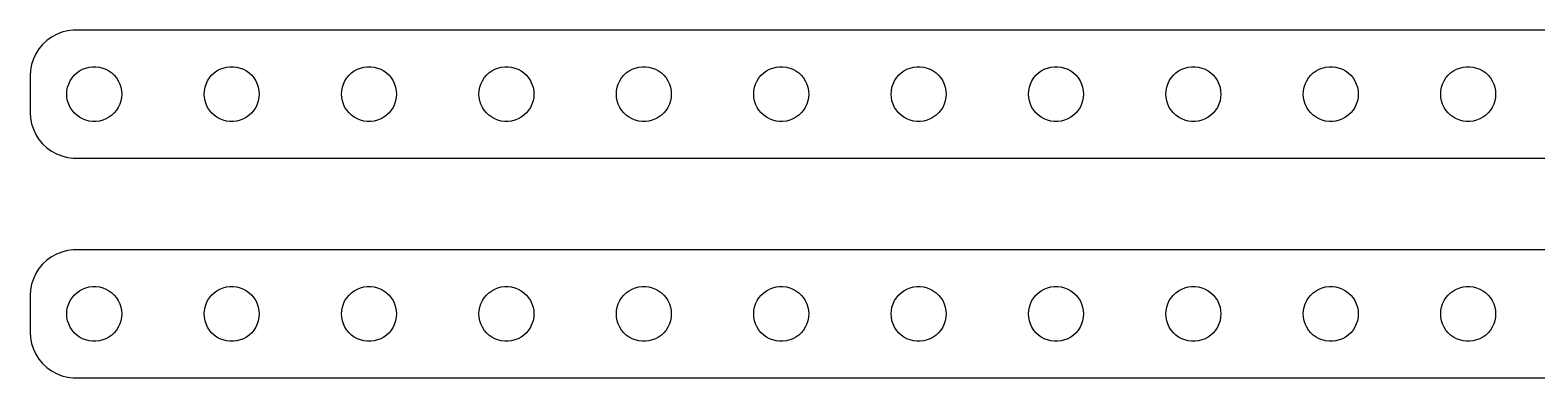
# Model space of a CAD drawing. Header units: metres. Extents: x -164 to 164, y 41 to 79.
# Drawn here: x -164.5 to 0, y 41 to 79 of the extents above; entities that cross this region are included whole.
import ezdxf

# ---------------------------------------------------------------- set-up
doc = ezdxf.new("R2010")
doc.units = ezdxf.units.M

msp = doc.modelspace()

# ---------------------------------------------------------------- linework, layer by layer
for p, q in [((-159.814, 78.9901), (-160.437, 78.9114)), ((159.814, 78.9901), (-159.814, 78.9901)), ((-163.145, 77.4227), (-163.545, 76.9389)), ((-162.687, 77.8526), (-163.145, 77.4227)), ((-162.179, 78.2216), (-162.687, 77.8526)), ((-161.629, 78.5241), (-162.179, 78.2216)), ((-161.045, 78.7553), (-161.629, 78.5241)), ((-160.437, 78.9114), (-161.045, 78.7553)), ((-164.149, 75.8406), (-164.343, 75.2434)), ((-163.882, 76.4088), (-164.149, 75.8406)), ((-163.545, 76.9389), (-163.882, 76.4088)), ((-164.461, 74.6267), (-164.5, 74)), ((-164.343, 75.2434), (-164.461, 74.6267)), ((-159.927, 73.7634), (-159.687, 74.0536)), ((-159.687, 74.0536), (-159.412, 74.3115)), ((-159.412, 74.3115), (-159.107, 74.533)), ((-159.107, 74.533), (-158.777, 74.7145)), ((-158.777, 74.7145), (-158.427, 74.8532)), ((-158.427, 74.8532), (-158.062, 74.9469)), ((-158.062, 74.9469), (-157.688, 74.9941)), ((-157.688, 74.9941), (-157.312, 74.9941)), ((-157.312, 74.9941), (-156.938, 74.9469)), ((-156.938, 74.9469), (-156.573, 74.8532)), ((-156.573, 74.8532), (-156.223, 74.7145)), ((-156.223, 74.7145), (-155.893, 74.533)), ((-155.893, 74.533), (-155.588, 74.3115)), ((-155.588, 74.3115), (-155.313, 74.0536)), ((-155.313, 74.0536), (-155.073, 73.7634)), ((-144.927, 73.7634), (-144.687, 74.0536)), ((-144.687, 74.0536), (-144.412, 74.3115)), ((-144.412, 74.3115), (-144.107, 74.533)), ((-144.107, 74.533), (-143.777, 74.7145)), ((-143.777, 74.7145), (-143.427, 74.8532)), ((-143.427, 74.8532), (-143.062, 74.9469)), ((-143.062, 74.9469), (-142.688, 74.9941)), ((-142.688, 74.9941), (-142.312, 74.9941)), ((-142.312, 74.9941), (-141.938, 74.9469)), ((-141.938, 74.9469), (-141.573, 74.8532)), ((-141.573, 74.8532), (-141.223, 74.7145)), ((-141.223, 74.7145), (-140.893, 74.533)), ((-140.893, 74.533), (-140.588, 74.3115)), ((-140.588, 74.3115), (-140.313, 74.0536)), ((-140.313, 74.0536), (-140.073, 73.7634)), ((-129.927, 73.7634), (-129.687, 74.0536)), ((-129.687, 74.0536), (-129.412, 74.3115)), ((-129.412, 74.3115), (-129.107, 74.533)), ((-129.107, 74.533), (-128.777, 74.7145)), ((-128.777, 74.7145), (-128.427, 74.8532)), ((-128.427, 74.8532), (-128.062, 74.9469)), ((-128.062, 74.9469), (-127.688, 74.9941)), ((-127.688, 74.9941), (-127.312, 74.9941)), ((-127.312, 74.9941), (-126.938, 74.9469)), ((-126.938, 74.9469), (-126.573, 74.8532)), ((-126.573, 74.8532), (-126.223, 74.7145)), ((-126.223, 74.7145), (-125.893, 74.533)), ((-125.893, 74.533), (-125.588, 74.3115)), ((-125.588, 74.3115), (-125.313, 74.0536)), ((-125.313, 74.0536), (-125.073, 73.7634)), ((-114.927, 73.7634), (-114.687, 74.0536)), ((-114.687, 74.0536), (-114.412, 74.3115)), ((-114.412, 74.3115), (-114.107, 74.533)), ((-114.107, 74.533), (-113.777, 74.7145)), ((-113.777, 74.7145), (-113.427, 74.8532)), ((-113.427, 74.8532), (-113.062, 74.9469)), ((-113.062, 74.9469), (-112.688, 74.9941)), ((-112.688, 74.9941), (-112.312, 74.9941)), ((-112.312, 74.9941), (-111.938, 74.9469)), ((-111.938, 74.9469), (-111.573, 74.8532)), ((-111.573, 74.8532), (-111.223, 74.7145)), ((-111.223, 74.7145), (-110.893, 74.533)), ((-110.893, 74.533), (-110.588, 74.3115)), ((-110.588, 74.3115), (-110.313, 74.0536)), ((-110.313, 74.0536), (-110.073, 73.7634)), ((-99.927, 73.7634), (-99.6869, 74.0536)), ((-99.6869, 74.0536), (-99.4123, 74.3115)), ((-99.4123, 74.3115), (-99.1075, 74.533)), ((-99.1075, 74.533), (-98.7773, 74.7145)), ((-98.7773, 74.7145), (-98.427, 74.8532)), ((-98.427, 74.8532), (-98.0621, 74.9469)), ((-98.0621, 74.9469), (-97.6884, 74.9941)), ((-97.6884, 74.9941), (-97.3116, 74.9941)), ((-97.3116, 74.9941), (-96.9379, 74.9469)), ((-96.9379, 74.9469), (-96.573, 74.8532)), ((-96.573, 74.8532), (-96.2227, 74.7145)), ((-96.2227, 74.7145), (-95.8925, 74.533)), ((-95.8925, 74.533), (-95.5877, 74.3115)), ((-95.5877, 74.3115), (-95.3131, 74.0536)), ((-95.3131, 74.0536), (-95.073, 73.7634)), ((-84.927, 73.7634), (-84.6869, 74.0536)), ((-84.6869, 74.0536), (-84.4123, 74.3115)), ((-84.4123, 74.3115), (-84.1075, 74.533)), ((-84.1075, 74.533), (-83.7773, 74.7145)), ((-83.7773, 74.7145), (-83.427, 74.8532)), ((-83.427, 74.8532), (-83.0621, 74.9469)), ((-83.0621, 74.9469), (-82.6884, 74.9941)), ((-82.6884, 74.9941), (-82.3116, 74.9941)), ((-82.3116, 74.9941), (-81.9379, 74.9469)), ((-81.9379, 74.9469), (-81.573, 74.8532)), ((-81.573, 74.8532), (-81.2227, 74.7145)), ((-81.2227, 74.7145), (-80.8925, 74.533)), ((-80.8925, 74.533), (-80.5877, 74.3115)), ((-80.5877, 74.3115), (-80.3131, 74.0536)), ((-80.3131, 74.0536), (-80.073, 73.7634)), ((-69.927, 73.7634), (-69.6869, 74.0536)), ((-69.6869, 74.0536), (-69.4123, 74.3115)), ((-69.4123, 74.3115), (-69.1075, 74.533)), ((-69.1075, 74.533), (-68.7773, 74.7145)), ((-68.7773, 74.7145), (-68.427, 74.8532)), ((-68.427, 74.8532), (-68.0621, 74.9469)), ((-68.0621, 74.9469), (-67.6884, 74.9941)), ((-67.6884, 74.9941), (-67.3116, 74.9941)), ((-67.3116, 74.9941), (-66.9379, 74.9469)), ((-66.9379, 74.9469), (-66.573, 74.8532)), ((-66.573, 74.8532), (-66.2227, 74.7145)), ((-66.2227, 74.7145), (-65.8925, 74.533)), ((-65.8925, 74.533), (-65.5877, 74.3115)), ((-65.5877, 74.3115), (-65.3131, 74.0536)), ((-65.3131, 74.0536), (-65.073, 73.7634)), ((-54.927, 73.7634), (-54.6869, 74.0536)), ((-54.6869, 74.0536), (-54.4123, 74.3115)), ((-54.4123, 74.3115), (-54.1075, 74.533)), ((-54.1075, 74.533), (-53.7773, 74.7145)), ((-53.7773, 74.7145), (-53.427, 74.8532)), ((-53.427, 74.8532), (-53.0621, 74.9469)), ((-53.0621, 74.9469), (-52.6884, 74.9941)), ((-52.6884, 74.9941), (-52.3116, 74.9941)), ((-52.3116, 74.9941), (-51.9379, 74.9469)), ((-51.9379, 74.9469), (-51.5729, 74.8532)), ((-51.5729, 74.8532), (-51.2227, 74.7145)), ((-51.2227, 74.7145), (-50.8925, 74.533)), ((-50.8925, 74.533), (-50.5877, 74.3115)), ((-50.5877, 74.3115), (-50.3131, 74.0536)), ((-50.3131, 74.0536), (-50.0729, 73.7634)), ((-39.927, 73.7634), (-39.6869, 74.0536)), ((-39.6869, 74.0536), (-39.4123, 74.3115)), ((-39.4123, 74.3115), (-39.1075, 74.533)), ((-39.1075, 74.533), (-38.7773, 74.7145)), ((-38.7773, 74.7145), (-38.427, 74.8532)), ((-38.427, 74.8532), (-38.0621, 74.9469)), ((-38.0621, 74.9469), (-37.6884, 74.9941)), ((-37.6884, 74.9941), (-37.3116, 74.9941)), ((-37.3116, 74.9941), (-36.9379, 74.9469)), ((-36.9379, 74.9469), (-36.5729, 74.8532)), ((-36.5729, 74.8532), (-36.2227, 74.7145)), ((-36.2227, 74.7145), (-35.8925, 74.533)), ((-35.8925, 74.533), (-35.5877, 74.3115)), ((-35.5877, 74.3115), (-35.3131, 74.0536)), ((-35.3131, 74.0536), (-35.0729, 73.7634)), ((-24.927, 73.7634), (-24.6869, 74.0536)), ((-24.6869, 74.0536), (-24.4123, 74.3115)), ((-24.4123, 74.3115), (-24.1075, 74.533)), ((-24.1075, 74.533), (-23.7773, 74.7145)), ((-23.7773, 74.7145), (-23.427, 74.8532)), ((-23.427, 74.8532), (-23.0621, 74.9469)), ((-23.0621, 74.9469), (-22.6884, 74.9941)), ((-22.6884, 74.9941), (-22.3116, 74.9941)), ((-22.3116, 74.9941), (-21.9379, 74.9469)), ((-21.9379, 74.9469), (-21.5729, 74.8532)), ((-21.5729, 74.8532), (-21.2227, 74.7145)), ((-21.2227, 74.7145), (-20.8925, 74.533)), ((-20.8925, 74.533), (-20.5877, 74.3115)), ((-20.5877, 74.3115), (-20.3131, 74.0536)), ((-20.3131, 74.0536), (-20.0729, 73.7634)), ((-9.92705, 73.7634), (-9.6869, 74.0536)), ((-9.6869, 74.0536), (-9.41226, 74.3115)), ((-9.41226, 74.3115), (-9.10747, 74.533)), ((-9.10747, 74.533), (-8.77733, 74.7145)), ((-8.77733, 74.7145), (-8.42705, 74.8532)), ((-8.42705, 74.8532), (-8.06213, 74.9469)), ((-8.06213, 74.9469), (-7.68837, 74.9941)), ((-7.68837, 74.9941), (-7.31161, 74.9941)), ((-7.31161, 74.9941), (-6.93785, 74.9469)), ((-6.93785, 74.9469), (-6.57294, 74.8532)), ((-6.57294, 74.8532), (-6.22266, 74.7145)), ((-6.22266, 74.7145), (-5.89252, 74.533)), ((-5.89252, 74.533), (-5.58772, 74.3115)), ((-5.58772, 74.3115), (-5.31308, 74.0536)), ((-5.31308, 74.0536), (-5.07294, 73.7634)), ((-164.5, 74), (-164.5, 70)), ((-160.476, 72.376), (-160.406, 72.7461)), ((-160.406, 72.7461), (-160.289, 73.1044)), ((-160.289, 73.1044), (-160.129, 73.4453)), ((-160.129, 73.4453), (-159.927, 73.7634)), ((-155.073, 73.7634), (-154.871, 73.4453)), ((-154.871, 73.4453), (-154.711, 73.1044)), ((-154.711, 73.1044), (-154.594, 72.7461)), ((-154.594, 72.7461), (-154.524, 72.376)), ((-145.476, 72.376), (-145.406, 72.7461)), ((-145.406, 72.7461), (-145.289, 73.1044)), ((-145.289, 73.1044), (-145.129, 73.4453)), ((-145.129, 73.4453), (-144.927, 73.7634)), ((-140.073, 73.7634), (-139.871, 73.4453)), ((-139.871, 73.4453), (-139.711, 73.1044)), ((-139.711, 73.1044), (-139.594, 72.7461)), ((-139.594, 72.7461), (-139.524, 72.376)), ((-130.476, 72.376), (-130.406, 72.7461)), ((-130.406, 72.7461), (-130.289, 73.1044)), ((-130.289, 73.1044), (-130.129, 73.4453)), ((-130.129, 73.4453), (-129.927, 73.7634)), ((-125.073, 73.7634), (-124.871, 73.4453)), ((-124.871, 73.4453), (-124.711, 73.1044)), ((-124.711, 73.1044), (-124.594, 72.7461)), ((-124.594, 72.7461), (-124.524, 72.376)), ((-115.476, 72.376), (-115.406, 72.7461)), ((-115.406, 72.7461), (-115.289, 73.1044)), ((-115.289, 73.1044), (-115.129, 73.4453)), ((-115.129, 73.4453), (-114.927, 73.7634)), ((-110.073, 73.7634), (-109.871, 73.4453)), ((-109.871, 73.4453), (-109.711, 73.1044)), ((-109.711, 73.1044), (-109.594, 72.7461)), ((-109.594, 72.7461), (-109.524, 72.376)), ((-100.476, 72.376), (-100.406, 72.7461)), ((-100.406, 72.7461), (-100.289, 73.1044)), ((-100.289, 73.1044), (-100.129, 73.4453)), ((-100.129, 73.4453), (-99.927, 73.7634)), ((-95.073, 73.7634), (-94.8711, 73.4453)), ((-94.8711, 73.4453), (-94.7107, 73.1044)), ((-94.7107, 73.1044), (-94.5943, 72.7461)), ((-94.5943, 72.7461), (-94.5237, 72.376)), ((-85.4763, 72.376), (-85.4057, 72.7461)), ((-85.4057, 72.7461), (-85.2893, 73.1044)), ((-85.2893, 73.1044), (-85.1289, 73.4453)), ((-85.1289, 73.4453), (-84.927, 73.7634)), ((-80.073, 73.7634), (-79.8711, 73.4453)), ((-79.8711, 73.4453), (-79.7107, 73.1044)), ((-79.7107, 73.1044), (-79.5943, 72.7461)), ((-79.5943, 72.7461), (-79.5237, 72.376)), ((-70.4763, 72.376), (-70.4057, 72.7461)), ((-70.4057, 72.7461), (-70.2893, 73.1044)), ((-70.2893, 73.1044), (-70.1289, 73.4453)), ((-70.1289, 73.4453), (-69.927, 73.7634)), ((-65.073, 73.7634), (-64.8711, 73.4453)), ((-64.8711, 73.4453), (-64.7107, 73.1044)), ((-64.7107, 73.1044), (-64.5943, 72.7461)), ((-64.5943, 72.7461), (-64.5237, 72.376)), ((-55.4763, 72.376), (-55.4057, 72.7461)), ((-55.4057, 72.7461), (-55.2893, 73.1044)), ((-55.2893, 73.1044), (-55.1289, 73.4453)), ((-55.1289, 73.4453), (-54.927, 73.7634)), ((-50.0729, 73.7634), (-49.8711, 73.4453)), ((-49.8711, 73.4453), (-49.7107, 73.1044)), ((-49.7107, 73.1044), (-49.5942, 72.7461)), ((-49.5942, 72.7461), (-49.5237, 72.376)), ((-40.4763, 72.376), (-40.4057, 72.7461)), ((-40.4057, 72.7461), (-40.2893, 73.1044)), ((-40.2893, 73.1044), (-40.1289, 73.4453)), ((-40.1289, 73.4453), (-39.927, 73.7634)), ((-35.0729, 73.7634), (-34.8711, 73.4453)), ((-34.8711, 73.4453), (-34.7107, 73.1044)), ((-34.7107, 73.1044), (-34.5942, 72.7461)), ((-34.5942, 72.7461), (-34.5237, 72.376)), ((-25.4763, 72.376), (-25.4057, 72.7461)), ((-25.4057, 72.7461), (-25.2893, 73.1044)), ((-25.2893, 73.1044), (-25.1289, 73.4453)), ((-25.1289, 73.4453), (-24.927, 73.7634)), ((-20.0729, 73.7634), (-19.8711, 73.4453)), ((-19.8711, 73.4453), (-19.7107, 73.1044)), ((-19.7107, 73.1044), (-19.5942, 72.7461)), ((-19.5942, 72.7461), (-19.5237, 72.376)), ((-10.4763, 72.376), (-10.4057, 72.7461)), ((-10.4057, 72.7461), (-10.2893, 73.1044)), ((-10.2893, 73.1044), (-10.1289, 73.4453)), ((-10.1289, 73.4453), (-9.92705, 73.7634)), ((-5.07294, 73.7634), (-4.87108, 73.4453)), ((-4.87108, 73.4453), (-4.71066, 73.1044)), ((-4.71066, 73.1044), (-4.59424, 72.7461)), ((-4.59424, 72.7461), (-4.52365, 72.376)), ((-160.5, 72), (-160.476, 72.376)), ((-160.476, 71.624), (-160.5, 72)), ((-160.406, 71.2539), (-160.476, 71.624)), ((-160.289, 70.8956), (-160.406, 71.2539)), ((-160.129, 70.5547), (-160.289, 70.8956)), ((-154.711, 70.8956), (-154.871, 70.5547)), ((-154.594, 71.2539), (-154.711, 70.8956)), ((-154.524, 71.624), (-154.594, 71.2539)), ((-154.524, 72.376), (-154.5, 72)), ((-154.5, 72), (-154.524, 71.624)), ((-145.5, 72), (-145.476, 72.376)), ((-145.476, 71.624), (-145.5, 72)), ((-145.406, 71.2539), (-145.476, 71.624)), ((-145.289, 70.8956), (-145.406, 71.2539)), ((-145.129, 70.5547), (-145.289, 70.8956)), ((-139.711, 70.8956), (-139.871, 70.5547)), ((-139.594, 71.2539), (-139.711, 70.8956)), ((-139.524, 71.624), (-139.594, 71.2539)), ((-139.524, 72.376), (-139.5, 72)), ((-139.5, 72), (-139.524, 71.624)), ((-130.5, 72), (-130.476, 72.376)), ((-130.476, 71.624), (-130.5, 72)), ((-130.406, 71.2539), (-130.476, 71.624)), ((-130.289, 70.8956), (-130.406, 71.2539)), ((-130.129, 70.5547), (-130.289, 70.8956)), ((-124.711, 70.8956), (-124.871, 70.5547)), ((-124.594, 71.2539), (-124.711, 70.8956)), ((-124.524, 71.624), (-124.594, 71.2539)), ((-124.524, 72.376), (-124.5, 72)), ((-124.5, 72), (-124.524, 71.624)), ((-115.5, 72), (-115.476, 72.376)), ((-115.476, 71.624), (-115.5, 72)), ((-115.406, 71.2539), (-115.476, 71.624)), ((-115.289, 70.8956), (-115.406, 71.2539)), ((-115.129, 70.5547), (-115.289, 70.8956)), ((-109.711, 70.8956), (-109.871, 70.5547)), ((-109.594, 71.2539), (-109.711, 70.8956)), ((-109.524, 71.624), (-109.594, 71.2539)), ((-109.524, 72.376), (-109.5, 72)), ((-109.5, 72), (-109.524, 71.624)), ((-100.5, 72), (-100.476, 72.376)), ((-100.476, 71.624), (-100.5, 72)), ((-100.406, 71.2539), (-100.476, 71.624)), ((-100.289, 70.8956), (-100.406, 71.2539)), ((-100.129, 70.5547), (-100.289, 70.8956)), ((-94.7107, 70.8956), (-94.8711, 70.5547)), ((-94.5943, 71.2539), (-94.7107, 70.8956)), ((-94.5237, 71.624), (-94.5943, 71.2539)), ((-94.5237, 72.376), (-94.5, 72)), ((-94.5, 72), (-94.5237, 71.624)), ((-85.5, 72), (-85.4763, 72.376)), ((-85.4763, 71.624), (-85.5, 72)), ((-85.4057, 71.2539), (-85.4763, 71.624)), ((-85.2893, 70.8956), (-85.4057, 71.2539)), ((-85.1289, 70.5547), (-85.2893, 70.8956)), ((-79.7107, 70.8956), (-79.8711, 70.5547)), ((-79.5943, 71.2539), (-79.7107, 70.8956)), ((-79.5237, 71.624), (-79.5943, 71.2539)), ((-79.5237, 72.376), (-79.5, 72)), ((-79.5, 72), (-79.5237, 71.624)), ((-70.5, 72), (-70.4763, 72.376)), ((-70.4763, 71.624), (-70.5, 72)), ((-70.4057, 71.2539), (-70.4763, 71.624)), ((-70.2893, 70.8956), (-70.4057, 71.2539)), ((-70.1289, 70.5547), (-70.2893, 70.8956)), ((-64.7107, 70.8956), (-64.8711, 70.5547)), ((-64.5943, 71.2539), (-64.7107, 70.8956)), ((-64.5237, 71.624), (-64.5943, 71.2539)), ((-64.5237, 72.376), (-64.5, 72)), ((-64.5, 72), (-64.5237, 71.624)), ((-55.5, 72), (-55.4763, 72.376)), ((-55.4763, 71.624), (-55.5, 72)), ((-55.4057, 71.2539), (-55.4763, 71.624)), ((-55.2893, 70.8956), (-55.4057, 71.2539)), ((-55.1289, 70.5547), (-55.2893, 70.8956)), ((-49.7107, 70.8956), (-49.8711, 70.5547)), ((-49.5942, 71.2539), (-49.7107, 70.8956)), ((-49.5237, 71.624), (-49.5942, 71.2539)), ((-49.5237, 72.376), (-49.5, 72)), ((-49.5, 72), (-49.5237, 71.624)), ((-40.5, 72), (-40.4763, 72.376)), ((-40.4763, 71.624), (-40.5, 72)), ((-40.4057, 71.2539), (-40.4763, 71.624)), ((-40.2893, 70.8956), (-40.4057, 71.2539)), ((-40.1289, 70.5547), (-40.2893, 70.8956)), ((-34.7107, 70.8956), (-34.8711, 70.5547)), ((-34.5942, 71.2539), (-34.7107, 70.8956)), ((-34.5237, 71.624), (-34.5942, 71.2539)), ((-34.5237, 72.376), (-34.5, 72)), ((-34.5, 72), (-34.5237, 71.624)), ((-25.5, 72), (-25.4763, 72.376)), ((-25.4763, 71.624), (-25.5, 72)), ((-25.4057, 71.2539), (-25.4763, 71.624)), ((-25.2893, 70.8956), (-25.4057, 71.2539)), ((-25.1289, 70.5547), (-25.2893, 70.8956)), ((-19.7107, 70.8956), (-19.8711, 70.5547)), ((-19.5942, 71.2539), (-19.7107, 70.8956)), ((-19.5237, 71.624), (-19.5942, 71.2539)), ((-19.5237, 72.376), (-19.5, 72)), ((-19.5, 72), (-19.5237, 71.624)), ((-10.5, 72), (-10.4763, 72.376)), ((-10.4763, 71.624), (-10.5, 72)), ((-10.4057, 71.2539), (-10.4763, 71.624)), ((-10.2893, 70.8956), (-10.4057, 71.2539)), ((-10.1289, 70.5547), (-10.2893, 70.8956)), ((-4.71066, 70.8956), (-4.87108, 70.5547)), ((-4.59424, 71.2539), (-4.71066, 70.8956)), ((-4.52365, 71.624), (-4.59424, 71.2539)), ((-4.52365, 72.376), (-4.5, 72)), ((-4.5, 72), (-4.52365, 71.624)), ((-164.5, 70), (-164.461, 69.3733)), ((-164.461, 69.3733), (-164.343, 68.7566)), ((-159.927, 70.2366), (-160.129, 70.5547)), ((-159.687, 69.9464), (-159.927, 70.2366)), ((-159.412, 69.6885), (-159.687, 69.9464)), ((-159.107, 69.467), (-159.412, 69.6885)), ((-158.777, 69.2855), (-159.107, 69.467)), ((-158.427, 69.1468), (-158.777, 69.2855)), ((-158.062, 69.0531), (-158.427, 69.1468)), ((-156.573, 69.1468), (-156.938, 69.0531)), ((-156.223, 69.2855), (-156.573, 69.1468)), ((-155.893, 69.467), (-156.223, 69.2855)), ((-155.588, 69.6885), (-155.893, 69.467)), ((-155.313, 69.9464), (-155.588, 69.6885)), ((-155.073, 70.2366), (-155.313, 69.9464)), ((-154.871, 70.5547), (-155.073, 70.2366)), ((-144.927, 70.2366), (-145.129, 70.5547)), ((-144.687, 69.9464), (-144.927, 70.2366)), ((-144.412, 69.6885), (-144.687, 69.9464)), ((-144.107, 69.467), (-144.412, 69.6885)), ((-143.777, 69.2855), (-144.107, 69.467)), ((-143.427, 69.1468), (-143.777, 69.2855)), ((-143.062, 69.0531), (-143.427, 69.1468)), ((-141.573, 69.1468), (-141.938, 69.0531)), ((-141.223, 69.2855), (-141.573, 69.1468)), ((-140.893, 69.467), (-141.223, 69.2855)), ((-140.588, 69.6885), (-140.893, 69.467)), ((-140.313, 69.9464), (-140.588, 69.6885)), ((-140.073, 70.2366), (-140.313, 69.9464)), ((-139.871, 70.5547), (-140.073, 70.2366)), ((-129.927, 70.2366), (-130.129, 70.5547)), ((-129.687, 69.9464), (-129.927, 70.2366)), ((-129.412, 69.6885), (-129.687, 69.9464)), ((-129.107, 69.467), (-129.412, 69.6885)), ((-128.777, 69.2855), (-129.107, 69.467)), ((-128.427, 69.1468), (-128.777, 69.2855)), ((-128.062, 69.0531), (-128.427, 69.1468)), ((-126.573, 69.1468), (-126.938, 69.0531)), ((-126.223, 69.2855), (-126.573, 69.1468)), ((-125.893, 69.467), (-126.223, 69.2855)), ((-125.588, 69.6885), (-125.893, 69.467)), ((-125.313, 69.9464), (-125.588, 69.6885)), ((-125.073, 70.2366), (-125.313, 69.9464)), ((-124.871, 70.5547), (-125.073, 70.2366)), ((-114.927, 70.2366), (-115.129, 70.5547)), ((-114.687, 69.9464), (-114.927, 70.2366)), ((-114.412, 69.6885), (-114.687, 69.9464)), ((-114.107, 69.467), (-114.412, 69.6885)), ((-113.777, 69.2855), (-114.107, 69.467)), ((-113.427, 69.1468), (-113.777, 69.2855)), ((-113.062, 69.0531), (-113.427, 69.1468)), ((-111.573, 69.1468), (-111.938, 69.0531)), ((-111.223, 69.2855), (-111.573, 69.1468)), ((-110.893, 69.467), (-111.223, 69.2855)), ((-110.588, 69.6885), (-110.893, 69.467)), ((-110.313, 69.9464), (-110.588, 69.6885)), ((-110.073, 70.2366), (-110.313, 69.9464)), ((-109.871, 70.5547), (-110.073, 70.2366)), ((-99.927, 70.2366), (-100.129, 70.5547)), ((-99.6869, 69.9464), (-99.927, 70.2366)), ((-99.4123, 69.6885), (-99.6869, 69.9464)), ((-99.1075, 69.467), (-99.4123, 69.6885)), ((-98.7773, 69.2855), (-99.1075, 69.467)), ((-98.427, 69.1468), (-98.7773, 69.2855)), ((-98.0621, 69.0531), (-98.427, 69.1468)), ((-96.573, 69.1468), (-96.9379, 69.0531)), ((-96.2227, 69.2855), (-96.573, 69.1468)), ((-95.8925, 69.467), (-96.2227, 69.2855)), ((-95.5877, 69.6885), (-95.8925, 69.467)), ((-95.3131, 69.9464), (-95.5877, 69.6885)), ((-95.073, 70.2366), (-95.3131, 69.9464)), ((-94.8711, 70.5547), (-95.073, 70.2366)), ((-84.927, 70.2366), (-85.1289, 70.5547)), ((-84.6869, 69.9464), (-84.927, 70.2366)), ((-84.4123, 69.6885), (-84.6869, 69.9464)), ((-84.1075, 69.467), (-84.4123, 69.6885)), ((-83.7773, 69.2855), (-84.1075, 69.467)), ((-83.427, 69.1468), (-83.7773, 69.2855)), ((-83.0621, 69.0531), (-83.427, 69.1468)), ((-81.573, 69.1468), (-81.9379, 69.0531)), ((-81.2227, 69.2855), (-81.573, 69.1468)), ((-80.8925, 69.467), (-81.2227, 69.2855)), ((-80.5877, 69.6885), (-80.8925, 69.467)), ((-80.3131, 69.9464), (-80.5877, 69.6885)), ((-80.073, 70.2366), (-80.3131, 69.9464)), ((-79.8711, 70.5547), (-80.073, 70.2366)), ((-69.927, 70.2366), (-70.1289, 70.5547)), ((-69.6869, 69.9464), (-69.927, 70.2366)), ((-69.4123, 69.6885), (-69.6869, 69.9464)), ((-69.1075, 69.467), (-69.4123, 69.6885)), ((-68.7773, 69.2855), (-69.1075, 69.467)), ((-68.427, 69.1468), (-68.7773, 69.2855)), ((-68.0621, 69.0531), (-68.427, 69.1468)), ((-66.573, 69.1468), (-66.9379, 69.0531)), ((-66.2227, 69.2855), (-66.573, 69.1468)), ((-65.8925, 69.467), (-66.2227, 69.2855)), ((-65.5877, 69.6885), (-65.8925, 69.467)), ((-65.3131, 69.9464), (-65.5877, 69.6885)), ((-65.073, 70.2366), (-65.3131, 69.9464)), ((-64.8711, 70.5547), (-65.073, 70.2366)), ((-54.927, 70.2366), (-55.1289, 70.5547)), ((-54.6869, 69.9464), (-54.927, 70.2366)), ((-54.4123, 69.6885), (-54.6869, 69.9464)), ((-54.1075, 69.467), (-54.4123, 69.6885)), ((-53.7773, 69.2855), (-54.1075, 69.467)), ((-53.427, 69.1468), (-53.7773, 69.2855)), ((-53.0621, 69.0531), (-53.427, 69.1468)), ((-51.5729, 69.1468), (-51.9379, 69.0531)), ((-51.2227, 69.2855), (-51.5729, 69.1468)), ((-50.8925, 69.467), (-51.2227, 69.2855)), ((-50.5877, 69.6885), (-50.8925, 69.467)), ((-50.3131, 69.9464), (-50.5877, 69.6885)), ((-50.0729, 70.2366), (-50.3131, 69.9464)), ((-49.8711, 70.5547), (-50.0729, 70.2366)), ((-39.927, 70.2366), (-40.1289, 70.5547)), ((-39.6869, 69.9464), (-39.927, 70.2366)), ((-39.4123, 69.6885), (-39.6869, 69.9464)), ((-39.1075, 69.467), (-39.4123, 69.6885)), ((-38.7773, 69.2855), (-39.1075, 69.467)), ((-38.427, 69.1468), (-38.7773, 69.2855)), ((-38.0621, 69.0531), (-38.427, 69.1468)), ((-36.5729, 69.1468), (-36.9379, 69.0531)), ((-36.2227, 69.2855), (-36.5729, 69.1468)), ((-35.8925, 69.467), (-36.2227, 69.2855)), ((-35.5877, 69.6885), (-35.8925, 69.467)), ((-35.3131, 69.9464), (-35.5877, 69.6885)), ((-35.0729, 70.2366), (-35.3131, 69.9464)), ((-34.8711, 70.5547), (-35.0729, 70.2366)), ((-24.927, 70.2366), (-25.1289, 70.5547)), ((-24.6869, 69.9464), (-24.927, 70.2366)), ((-24.4123, 69.6885), (-24.6869, 69.9464)), ((-24.1075, 69.467), (-24.4123, 69.6885)), ((-23.7773, 69.2855), (-24.1075, 69.467)), ((-23.427, 69.1468), (-23.7773, 69.2855)), ((-23.0621, 69.0531), (-23.427, 69.1468)), ((-21.5729, 69.1468), (-21.9379, 69.0531)), ((-21.2227, 69.2855), (-21.5729, 69.1468)), ((-20.8925, 69.467), (-21.2227, 69.2855)), ((-20.5877, 69.6885), (-20.8925, 69.467)), ((-20.3131, 69.9464), (-20.5877, 69.6885)), ((-20.0729, 70.2366), (-20.3131, 69.9464)), ((-19.8711, 70.5547), (-20.0729, 70.2366)), ((-9.92705, 70.2366), (-10.1289, 70.5547)), ((-9.6869, 69.9464), (-9.92705, 70.2366)), ((-9.41226, 69.6885), (-9.6869, 69.9464)), ((-9.10747, 69.467), (-9.41226, 69.6885)), ((-8.77733, 69.2855), (-9.10747, 69.467)), ((-8.42705, 69.1468), (-8.77733, 69.2855)), ((-8.06213, 69.0531), (-8.42705, 69.1468)), ((-6.57294, 69.1468), (-6.93785, 69.0531)), ((-6.22266, 69.2855), (-6.57294, 69.1468)), ((-5.89252, 69.467), (-6.22266, 69.2855)), ((-5.58772, 69.6885), (-5.89252, 69.467)), ((-5.31308, 69.9464), (-5.58772, 69.6885)), ((-5.07294, 70.2366), (-5.31308, 69.9464)), ((-4.87108, 70.5547), (-5.07294, 70.2366)), ((-164.343, 68.7566), (-164.149, 68.1594)), ((-164.149, 68.1594), (-163.882, 67.5912)), ((-163.882, 67.5912), (-163.545, 67.0611)), ((-157.688, 69.0059), (-158.062, 69.0531)), ((-157.312, 69.0059), (-157.688, 69.0059)), ((-156.938, 69.0531), (-157.312, 69.0059)), ((-142.688, 69.0059), (-143.062, 69.0531)), ((-142.312, 69.0059), (-142.688, 69.0059)), ((-141.938, 69.0531), (-142.312, 69.0059)), ((-127.688, 69.0059), (-128.062, 69.0531)), ((-127.312, 69.0059), (-127.688, 69.0059)), ((-126.938, 69.0531), (-127.312, 69.0059)), ((-112.688, 69.0059), (-113.062, 69.0531)), ((-112.312, 69.0059), (-112.688, 69.0059)), ((-111.938, 69.0531), (-112.312, 69.0059)), ((-97.6884, 69.0059), (-98.0621, 69.0531)), ((-97.3116, 69.0059), (-97.6884, 69.0059)), ((-96.9379, 69.0531), (-97.3116, 69.0059)), ((-82.6884, 69.0059), (-83.0621, 69.0531)), ((-82.3116, 69.0059), (-82.6884, 69.0059)), ((-81.9379, 69.0531), (-82.3116, 69.0059)), ((-67.6884, 69.0059), (-68.0621, 69.0531)), ((-67.3116, 69.0059), (-67.6884, 69.0059)), ((-66.9379, 69.0531), (-67.3116, 69.0059)), ((-52.6884, 69.0059), (-53.0621, 69.0531)), ((-52.3116, 69.0059), (-52.6884, 69.0059)), ((-51.9379, 69.0531), (-52.3116, 69.0059)), ((-37.6884, 69.0059), (-38.0621, 69.0531)), ((-37.3116, 69.0059), (-37.6884, 69.0059)), ((-36.9379, 69.0531), (-37.3116, 69.0059)), ((-22.6884, 69.0059), (-23.0621, 69.0531)), ((-22.3116, 69.0059), (-22.6884, 69.0059)), ((-21.9379, 69.0531), (-22.3116, 69.0059)), ((-7.68837, 69.0059), (-8.06213, 69.0531)), ((-7.31161, 69.0059), (-7.68837, 69.0059)), ((-6.93785, 69.0531), (-7.31161, 69.0059)), ((-163.545, 67.0611), (-163.145, 66.5773)), ((-163.145, 66.5773), (-162.687, 66.1474)), ((-162.687, 66.1474), (-162.179, 65.7784)), ((-162.179, 65.7784), (-161.629, 65.4759)), ((-161.629, 65.4759), (-161.045, 65.2447)), ((-161.045, 65.2447), (-160.437, 65.0886)), ((-160.437, 65.0886), (-159.814, 65.0099)), ((-159.814, 65.0099), (159.814, 65.0099)), ((-161.629, 54.5241), (-162.179, 54.2216)), ((-161.045, 54.7553), (-161.629, 54.5241)), ((-160.437, 54.9114), (-161.045, 54.7553)), ((-159.814, 54.9901), (-160.437, 54.9114)), ((159.814, 54.9901), (-159.814, 54.9901)), ((-163.545, 52.9389), (-163.882, 52.4088)), ((-163.145, 53.4227), (-163.545, 52.9389)), ((-162.687, 53.8526), (-163.145, 53.4227)), ((-162.179, 54.2216), (-162.687, 53.8526)), ((-164.343, 51.2434), (-164.461, 50.6267)), ((-164.149, 51.8406), (-164.343, 51.2434)), ((-163.882, 52.4088), (-164.149, 51.8406)), ((-164.461, 50.6267), (-164.5, 50)), ((-164.5, 50), (-164.5, 46)), ((-160.289, 49.1044), (-160.129, 49.4453)), ((-160.129, 49.4453), (-159.927, 49.7634)), ((-159.927, 49.7634), (-159.687, 50.0536)), ((-159.687, 50.0536), (-159.412, 50.3115)), ((-159.412, 50.3115), (-159.107, 50.533)), ((-159.107, 50.533), (-158.777, 50.7145)), ((-158.777, 50.7145), (-158.427, 50.8532)), ((-158.427, 50.8532), (-158.062, 50.9469)), ((-158.062, 50.9469), (-157.688, 50.9941)), ((-157.688, 50.9941), (-157.312, 50.9941)), ((-157.312, 50.9941), (-156.938, 50.9469)), ((-156.938, 50.9469), (-156.573, 50.8532)), ((-156.573, 50.8532), (-156.223, 50.7145)), ((-156.223, 50.7145), (-155.893, 50.533)), ((-155.893, 50.533), (-155.588, 50.3115)), ((-155.588, 50.3115), (-155.313, 50.0536)), ((-155.313, 50.0536), (-155.073, 49.7634)), ((-155.073, 49.7634), (-154.871, 49.4453)), ((-154.871, 49.4453), (-154.711, 49.1044)), ((-145.289, 49.1044), (-145.129, 49.4453)), ((-145.129, 49.4453), (-144.927, 49.7634)), ((-144.927, 49.7634), (-144.687, 50.0536)), ((-144.687, 50.0536), (-144.412, 50.3115)), ((-144.412, 50.3115), (-144.107, 50.533)), ((-144.107, 50.533), (-143.777, 50.7145)), ((-143.777, 50.7145), (-143.427, 50.8532)), ((-143.427, 50.8532), (-143.062, 50.9469)), ((-143.062, 50.9469), (-142.688, 50.9941)), ((-142.688, 50.9941), (-142.312, 50.9941)), ((-142.312, 50.9941), (-141.938, 50.9469)), ((-141.938, 50.9469), (-141.573, 50.8532)), ((-141.573, 50.8532), (-141.223, 50.7145)), ((-141.223, 50.7145), (-140.893, 50.533)), ((-140.893, 50.533), (-140.588, 50.3115)), ((-140.588, 50.3115), (-140.313, 50.0536)), ((-140.313, 50.0536), (-140.073, 49.7634)), ((-140.073, 49.7634), (-139.871, 49.4453)), ((-139.871, 49.4453), (-139.711, 49.1044)), ((-130.289, 49.1044), (-130.129, 49.4453)), ((-130.129, 49.4453), (-129.927, 49.7634)), ((-129.927, 49.7634), (-129.687, 50.0536)), ((-129.687, 50.0536), (-129.412, 50.3115)), ((-129.412, 50.3115), (-129.107, 50.533)), ((-129.107, 50.533), (-128.777, 50.7145)), ((-128.777, 50.7145), (-128.427, 50.8532)), ((-128.427, 50.8532), (-128.062, 50.9469)), ((-128.062, 50.9469), (-127.688, 50.9941)), ((-127.688, 50.9941), (-127.312, 50.9941)), ((-127.312, 50.9941), (-126.938, 50.9469)), ((-126.938, 50.9469), (-126.573, 50.8532)), ((-126.573, 50.8532), (-126.223, 50.7145)), ((-126.223, 50.7145), (-125.893, 50.533)), ((-125.893, 50.533), (-125.588, 50.3115)), ((-125.588, 50.3115), (-125.313, 50.0536)), ((-125.313, 50.0536), (-125.073, 49.7634)), ((-125.073, 49.7634), (-124.871, 49.4453)), ((-124.871, 49.4453), (-124.711, 49.1044)), ((-115.289, 49.1044), (-115.129, 49.4453)), ((-115.129, 49.4453), (-114.927, 49.7634)), ((-114.927, 49.7634), (-114.687, 50.0536)), ((-114.687, 50.0536), (-114.412, 50.3115)), ((-114.412, 50.3115), (-114.107, 50.533)), ((-114.107, 50.533), (-113.777, 50.7145)), ((-113.777, 50.7145), (-113.427, 50.8532)), ((-113.427, 50.8532), (-113.062, 50.9469)), ((-113.062, 50.9469), (-112.688, 50.9941)), ((-112.688, 50.9941), (-112.312, 50.9941)), ((-112.312, 50.9941), (-111.938, 50.9469)), ((-111.938, 50.9469), (-111.573, 50.8532)), ((-111.573, 50.8532), (-111.223, 50.7145)), ((-111.223, 50.7145), (-110.893, 50.533)), ((-110.893, 50.533), (-110.588, 50.3115)), ((-110.588, 50.3115), (-110.313, 50.0536)), ((-110.313, 50.0536), (-110.073, 49.7634)), ((-110.073, 49.7634), (-109.871, 49.4453)), ((-109.871, 49.4453), (-109.711, 49.1044)), ((-100.289, 49.1044), (-100.129, 49.4453)), ((-100.129, 49.4453), (-99.927, 49.7634)), ((-99.927, 49.7634), (-99.6869, 50.0536)), ((-99.6869, 50.0536), (-99.4123, 50.3115)), ((-99.4123, 50.3115), (-99.1075, 50.533)), ((-99.1075, 50.533), (-98.7773, 50.7145)), ((-98.7773, 50.7145), (-98.427, 50.8532)), ((-98.427, 50.8532), (-98.0621, 50.9469)), ((-98.0621, 50.9469), (-97.6884, 50.9941)), ((-97.6884, 50.9941), (-97.3116, 50.9941)), ((-97.3116, 50.9941), (-96.9379, 50.9469)), ((-96.9379, 50.9469), (-96.573, 50.8532)), ((-96.573, 50.8532), (-96.2227, 50.7145)), ((-96.2227, 50.7145), (-95.8925, 50.533)), ((-95.8925, 50.533), (-95.5877, 50.3115)), ((-95.5877, 50.3115), (-95.3131, 50.0536)), ((-95.3131, 50.0536), (-95.073, 49.7634)), ((-95.073, 49.7634), (-94.8711, 49.4453)), ((-94.8711, 49.4453), (-94.7107, 49.1044)), ((-85.2893, 49.1044), (-85.1289, 49.4453)), ((-85.1289, 49.4453), (-84.927, 49.7634)), ((-84.927, 49.7634), (-84.6869, 50.0536)), ((-84.6869, 50.0536), (-84.4123, 50.3115)), ((-84.4123, 50.3115), (-84.1075, 50.533)), ((-84.1075, 50.533), (-83.7773, 50.7145)), ((-83.7773, 50.7145), (-83.427, 50.8532)), ((-83.427, 50.8532), (-83.0621, 50.9469)), ((-83.0621, 50.9469), (-82.6884, 50.9941)), ((-82.6884, 50.9941), (-82.3116, 50.9941)), ((-82.3116, 50.9941), (-81.9379, 50.9469)), ((-81.9379, 50.9469), (-81.573, 50.8532)), ((-81.573, 50.8532), (-81.2227, 50.7145)), ((-81.2227, 50.7145), (-80.8925, 50.533)), ((-80.8925, 50.533), (-80.5877, 50.3115)), ((-80.5877, 50.3115), (-80.3131, 50.0536)), ((-80.3131, 50.0536), (-80.073, 49.7634)), ((-80.073, 49.7634), (-79.8711, 49.4453)), ((-79.8711, 49.4453), (-79.7107, 49.1044)), ((-70.2893, 49.1044), (-70.1289, 49.4453)), ((-70.1289, 49.4453), (-69.927, 49.7634)), ((-69.927, 49.7634), (-69.6869, 50.0536)), ((-69.6869, 50.0536), (-69.4123, 50.3115)), ((-69.4123, 50.3115), (-69.1075, 50.533)), ((-69.1075, 50.533), (-68.7773, 50.7145)), ((-68.7773, 50.7145), (-68.427, 50.8532)), ((-68.427, 50.8532), (-68.0621, 50.9469)), ((-68.0621, 50.9469), (-67.6884, 50.9941)), ((-67.6884, 50.9941), (-67.3116, 50.9941)), ((-67.3116, 50.9941), (-66.9379, 50.9469)), ((-66.9379, 50.9469), (-66.573, 50.8532)), ((-66.573, 50.8532), (-66.2227, 50.7145)), ((-66.2227, 50.7145), (-65.8925, 50.533)), ((-65.8925, 50.533), (-65.5877, 50.3115)), ((-65.5877, 50.3115), (-65.3131, 50.0536)), ((-65.3131, 50.0536), (-65.073, 49.7634)), ((-65.073, 49.7634), (-64.8711, 49.4453)), ((-64.8711, 49.4453), (-64.7107, 49.1044)), ((-55.2893, 49.1044), (-55.1289, 49.4453)), ((-55.1289, 49.4453), (-54.927, 49.7634)), ((-54.927, 49.7634), (-54.6869, 50.0536)), ((-54.6869, 50.0536), (-54.4123, 50.3115)), ((-54.4123, 50.3115), (-54.1075, 50.533)), ((-54.1075, 50.533), (-53.7773, 50.7145)), ((-53.7773, 50.7145), (-53.427, 50.8532)), ((-53.427, 50.8532), (-53.0621, 50.9469)), ((-53.0621, 50.9469), (-52.6884, 50.9941)), ((-52.6884, 50.9941), (-52.3116, 50.9941)), ((-52.3116, 50.9941), (-51.9379, 50.9469)), ((-51.9379, 50.9469), (-51.5729, 50.8532)), ((-51.5729, 50.8532), (-51.2227, 50.7145)), ((-51.2227, 50.7145), (-50.8925, 50.533)), ((-50.8925, 50.533), (-50.5877, 50.3115)), ((-50.5877, 50.3115), (-50.3131, 50.0536)), ((-50.3131, 50.0536), (-50.0729, 49.7634)), ((-50.0729, 49.7634), (-49.8711, 49.4453)), ((-49.8711, 49.4453), (-49.7107, 49.1044)), ((-40.2893, 49.1044), (-40.1289, 49.4453)), ((-40.1289, 49.4453), (-39.927, 49.7634)), ((-39.927, 49.7634), (-39.6869, 50.0536)), ((-39.6869, 50.0536), (-39.4123, 50.3115)), ((-39.4123, 50.3115), (-39.1075, 50.533)), ((-39.1075, 50.533), (-38.7773, 50.7145)), ((-38.7773, 50.7145), (-38.427, 50.8532)), ((-38.427, 50.8532), (-38.0621, 50.9469)), ((-38.0621, 50.9469), (-37.6884, 50.9941)), ((-37.6884, 50.9941), (-37.3116, 50.9941)), ((-37.3116, 50.9941), (-36.9379, 50.9469)), ((-36.9379, 50.9469), (-36.5729, 50.8532)), ((-36.5729, 50.8532), (-36.2227, 50.7145)), ((-36.2227, 50.7145), (-35.8925, 50.533)), ((-35.8925, 50.533), (-35.5877, 50.3115)), ((-35.5877, 50.3115), (-35.3131, 50.0536)), ((-35.3131, 50.0536), (-35.0729, 49.7634)), ((-35.0729, 49.7634), (-34.8711, 49.4453)), ((-34.8711, 49.4453), (-34.7107, 49.1044)), ((-25.2893, 49.1044), (-25.1289, 49.4453)), ((-25.1289, 49.4453), (-24.927, 49.7634)), ((-24.927, 49.7634), (-24.6869, 50.0536)), ((-24.6869, 50.0536), (-24.4123, 50.3115)), ((-24.4123, 50.3115), (-24.1075, 50.533)), ((-24.1075, 50.533), (-23.7773, 50.7145)), ((-23.7773, 50.7145), (-23.427, 50.8532)), ((-23.427, 50.8532), (-23.0621, 50.9469)), ((-23.0621, 50.9469), (-22.6884, 50.9941)), ((-22.6884, 50.9941), (-22.3116, 50.9941)), ((-22.3116, 50.9941), (-21.9379, 50.9469)), ((-21.9379, 50.9469), (-21.5729, 50.8532)), ((-21.5729, 50.8532), (-21.2227, 50.7145)), ((-21.2227, 50.7145), (-20.8925, 50.533)), ((-20.8925, 50.533), (-20.5877, 50.3115)), ((-20.5877, 50.3115), (-20.3131, 50.0536)), ((-20.3131, 50.0536), (-20.0729, 49.7634)), ((-20.0729, 49.7634), (-19.8711, 49.4453)), ((-19.8711, 49.4453), (-19.7107, 49.1044)), ((-10.2893, 49.1044), (-10.1289, 49.4453)), ((-10.1289, 49.4453), (-9.92705, 49.7634)), ((-9.92705, 49.7634), (-9.6869, 50.0536)), ((-9.6869, 50.0536), (-9.41226, 50.3115)), ((-9.41226, 50.3115), (-9.10747, 50.533)), ((-9.10747, 50.533), (-8.77733, 50.7145)), ((-8.77733, 50.7145), (-8.42705, 50.8532)), ((-8.42705, 50.8532), (-8.06213, 50.9469)), ((-8.06213, 50.9469), (-7.68837, 50.9941)), ((-7.68837, 50.9941), (-7.31161, 50.9941)), ((-7.31161, 50.9941), (-6.93785, 50.9469)), ((-6.93785, 50.9469), (-6.57294, 50.8532)), ((-6.57294, 50.8532), (-6.22266, 50.7145)), ((-6.22266, 50.7145), (-5.89252, 50.533)), ((-5.89252, 50.533), (-5.58772, 50.3115)), ((-5.58772, 50.3115), (-5.31308, 50.0536)), ((-5.31308, 50.0536), (-5.07294, 49.7634)), ((-5.07294, 49.7634), (-4.87108, 49.4453)), ((-4.87108, 49.4453), (-4.71066, 49.1044)), ((-160.5, 48), (-160.476, 48.376)), ((-160.476, 47.624), (-160.5, 48)), ((-160.476, 48.376), (-160.406, 48.7461)), ((-160.406, 48.7461), (-160.289, 49.1044)), ((-154.711, 49.1044), (-154.594, 48.7461)), ((-154.594, 48.7461), (-154.524, 48.376)), ((-154.524, 48.376), (-154.5, 48)), ((-154.5, 48), (-154.524, 47.624)), ((-145.5, 48), (-145.476, 48.376)), ((-145.476, 47.624), (-145.5, 48)), ((-145.476, 48.376), (-145.406, 48.7461)), ((-145.406, 48.7461), (-145.289, 49.1044)), ((-139.711, 49.1044), (-139.594, 48.7461)), ((-139.594, 48.7461), (-139.524, 48.376)), ((-139.524, 48.376), (-139.5, 48)), ((-139.5, 48), (-139.524, 47.624)), ((-130.5, 48), (-130.476, 48.376)), ((-130.476, 47.624), (-130.5, 48)), ((-130.476, 48.376), (-130.406, 48.7461)), ((-130.406, 48.7461), (-130.289, 49.1044)), ((-124.711, 49.1044), (-124.594, 48.7461)), ((-124.594, 48.7461), (-124.524, 48.376)), ((-124.524, 48.376), (-124.5, 48)), ((-124.5, 48), (-124.524, 47.624)), ((-115.5, 48), (-115.476, 48.376)), ((-115.476, 47.624), (-115.5, 48)), ((-115.476, 48.376), (-115.406, 48.7461)), ((-115.406, 48.7461), (-115.289, 49.1044)), ((-109.711, 49.1044), (-109.594, 48.7461)), ((-109.594, 48.7461), (-109.524, 48.376)), ((-109.524, 48.376), (-109.5, 48)), ((-109.5, 48), (-109.524, 47.624)), ((-100.5, 48), (-100.476, 48.376)), ((-100.476, 47.624), (-100.5, 48)), ((-100.476, 48.376), (-100.406, 48.7461)), ((-100.406, 48.7461), (-100.289, 49.1044)), ((-94.7107, 49.1044), (-94.5943, 48.7461)), ((-94.5943, 48.7461), (-94.5237, 48.376)), ((-94.5237, 48.376), (-94.5, 48)), ((-94.5, 48), (-94.5237, 47.624)), ((-85.5, 48), (-85.4763, 48.376)), ((-85.4763, 47.624), (-85.5, 48)), ((-85.4763, 48.376), (-85.4057, 48.7461)), ((-85.4057, 48.7461), (-85.2893, 49.1044)), ((-79.7107, 49.1044), (-79.5943, 48.7461)), ((-79.5943, 48.7461), (-79.5237, 48.376)), ((-79.5237, 48.376), (-79.5, 48)), ((-79.5, 48), (-79.5237, 47.624)), ((-70.5, 48), (-70.4763, 48.376)), ((-70.4763, 47.624), (-70.5, 48)), ((-70.4763, 48.376), (-70.4057, 48.7461)), ((-70.4057, 48.7461), (-70.2893, 49.1044)), ((-64.7107, 49.1044), (-64.5943, 48.7461)), ((-64.5943, 48.7461), (-64.5237, 48.376)), ((-64.5237, 48.376), (-64.5, 48)), ((-64.5, 48), (-64.5237, 47.624)), ((-55.5, 48), (-55.4763, 48.376)), ((-55.4763, 47.624), (-55.5, 48)), ((-55.4763, 48.376), (-55.4057, 48.7461)), ((-55.4057, 48.7461), (-55.2893, 49.1044)), ((-49.7107, 49.1044), (-49.5942, 48.7461)), ((-49.5942, 48.7461), (-49.5237, 48.376)), ((-49.5237, 48.376), (-49.5, 48)), ((-49.5, 48), (-49.5237, 47.624)), ((-40.5, 48), (-40.4763, 48.376)), ((-40.4763, 47.624), (-40.5, 48)), ((-40.4763, 48.376), (-40.4057, 48.7461)), ((-40.4057, 48.7461), (-40.2893, 49.1044)), ((-34.7107, 49.1044), (-34.5942, 48.7461)), ((-34.5942, 48.7461), (-34.5237, 48.376)), ((-34.5237, 48.376), (-34.5, 48)), ((-34.5, 48), (-34.5237, 47.624)), ((-25.5, 48), (-25.4763, 48.376)), ((-25.4763, 47.624), (-25.5, 48)), ((-25.4763, 48.376), (-25.4057, 48.7461)), ((-25.4057, 48.7461), (-25.2893, 49.1044)), ((-19.7107, 49.1044), (-19.5942, 48.7461)), ((-19.5942, 48.7461), (-19.5237, 48.376)), ((-19.5237, 48.376), (-19.5, 48)), ((-19.5, 48), (-19.5237, 47.624)), ((-10.5, 48), (-10.4763, 48.376)), ((-10.4763, 47.624), (-10.5, 48)), ((-10.4763, 48.376), (-10.4057, 48.7461)), ((-10.4057, 48.7461), (-10.2893, 49.1044)), ((-4.71066, 49.1044), (-4.59424, 48.7461)), ((-4.59424, 48.7461), (-4.52365, 48.376)), ((-4.52365, 48.376), (-4.5, 48)), ((-4.5, 48), (-4.52365, 47.624)), ((-160.406, 47.2539), (-160.476, 47.624)), ((-160.289, 46.8956), (-160.406, 47.2539)), ((-160.129, 46.5547), (-160.289, 46.8956)), ((-159.927, 46.2366), (-160.129, 46.5547)), ((-159.687, 45.9464), (-159.927, 46.2366)), ((-155.073, 46.2366), (-155.313, 45.9464)), ((-154.871, 46.5547), (-155.073, 46.2366)), ((-154.711, 46.8956), (-154.871, 46.5547)), ((-154.594, 47.2539), (-154.711, 46.8956)), ((-154.524, 47.624), (-154.594, 47.2539)), ((-145.406, 47.2539), (-145.476, 47.624)), ((-145.289, 46.8956), (-145.406, 47.2539)), ((-145.129, 46.5547), (-145.289, 46.8956)), ((-144.927, 46.2366), (-145.129, 46.5547)), ((-144.687, 45.9464), (-144.927, 46.2366)), ((-140.073, 46.2366), (-140.313, 45.9464)), ((-139.871, 46.5547), (-140.073, 46.2366)), ((-139.711, 46.8956), (-139.871, 46.5547)), ((-139.594, 47.2539), (-139.711, 46.8956)), ((-139.524, 47.624), (-139.594, 47.2539)), ((-130.406, 47.2539), (-130.476, 47.624)), ((-130.289, 46.8956), (-130.406, 47.2539)), ((-130.129, 46.5547), (-130.289, 46.8956)), ((-129.927, 46.2366), (-130.129, 46.5547)), ((-129.687, 45.9464), (-129.927, 46.2366)), ((-125.073, 46.2366), (-125.313, 45.9464)), ((-124.871, 46.5547), (-125.073, 46.2366)), ((-124.711, 46.8956), (-124.871, 46.5547)), ((-124.594, 47.2539), (-124.711, 46.8956)), ((-124.524, 47.624), (-124.594, 47.2539)), ((-115.406, 47.2539), (-115.476, 47.624)), ((-115.289, 46.8956), (-115.406, 47.2539)), ((-115.129, 46.5547), (-115.289, 46.8956)), ((-114.927, 46.2366), (-115.129, 46.5547)), ((-114.687, 45.9464), (-114.927, 46.2366)), ((-110.073, 46.2366), (-110.313, 45.9464)), ((-109.871, 46.5547), (-110.073, 46.2366)), ((-109.711, 46.8956), (-109.871, 46.5547)), ((-109.594, 47.2539), (-109.711, 46.8956)), ((-109.524, 47.624), (-109.594, 47.2539)), ((-100.406, 47.2539), (-100.476, 47.624)), ((-100.289, 46.8956), (-100.406, 47.2539)), ((-100.129, 46.5547), (-100.289, 46.8956)), ((-99.927, 46.2366), (-100.129, 46.5547)), ((-99.6869, 45.9464), (-99.927, 46.2366)), ((-95.073, 46.2366), (-95.3131, 45.9464)), ((-94.8711, 46.5547), (-95.073, 46.2366)), ((-94.7107, 46.8956), (-94.8711, 46.5547)), ((-94.5943, 47.2539), (-94.7107, 46.8956)), ((-94.5237, 47.624), (-94.5943, 47.2539)), ((-85.4057, 47.2539), (-85.4763, 47.624)), ((-85.2893, 46.8956), (-85.4057, 47.2539)), ((-85.1289, 46.5547), (-85.2893, 46.8956)), ((-84.927, 46.2366), (-85.1289, 46.5547)), ((-84.6869, 45.9464), (-84.927, 46.2366)), ((-80.073, 46.2366), (-80.3131, 45.9464)), ((-79.8711, 46.5547), (-80.073, 46.2366)), ((-79.7107, 46.8956), (-79.8711, 46.5547)), ((-79.5943, 47.2539), (-79.7107, 46.8956)), ((-79.5237, 47.624), (-79.5943, 47.2539)), ((-70.4057, 47.2539), (-70.4763, 47.624)), ((-70.2893, 46.8956), (-70.4057, 47.2539)), ((-70.1289, 46.5547), (-70.2893, 46.8956)), ((-69.927, 46.2366), (-70.1289, 46.5547)), ((-69.6869, 45.9464), (-69.927, 46.2366)), ((-65.073, 46.2366), (-65.3131, 45.9464)), ((-64.8711, 46.5547), (-65.073, 46.2366)), ((-64.7107, 46.8956), (-64.8711, 46.5547)), ((-64.5943, 47.2539), (-64.7107, 46.8956)), ((-64.5237, 47.624), (-64.5943, 47.2539)), ((-55.4057, 47.2539), (-55.4763, 47.624)), ((-55.2893, 46.8956), (-55.4057, 47.2539)), ((-55.1289, 46.5547), (-55.2893, 46.8956)), ((-54.927, 46.2366), (-55.1289, 46.5547)), ((-54.6869, 45.9464), (-54.927, 46.2366)), ((-50.0729, 46.2366), (-50.3131, 45.9464)), ((-49.8711, 46.5547), (-50.0729, 46.2366)), ((-49.7107, 46.8956), (-49.8711, 46.5547)), ((-49.5942, 47.2539), (-49.7107, 46.8956)), ((-49.5237, 47.624), (-49.5942, 47.2539)), ((-40.4057, 47.2539), (-40.4763, 47.624)), ((-40.2893, 46.8956), (-40.4057, 47.2539)), ((-40.1289, 46.5547), (-40.2893, 46.8956)), ((-39.927, 46.2366), (-40.1289, 46.5547)), ((-39.6869, 45.9464), (-39.927, 46.2366)), ((-35.0729, 46.2366), (-35.3131, 45.9464)), ((-34.8711, 46.5547), (-35.0729, 46.2366)), ((-34.7107, 46.8956), (-34.8711, 46.5547)), ((-34.5942, 47.2539), (-34.7107, 46.8956)), ((-34.5237, 47.624), (-34.5942, 47.2539)), ((-25.4057, 47.2539), (-25.4763, 47.624)), ((-25.2893, 46.8956), (-25.4057, 47.2539)), ((-25.1289, 46.5547), (-25.2893, 46.8956)), ((-24.927, 46.2366), (-25.1289, 46.5547)), ((-24.6869, 45.9464), (-24.927, 46.2366)), ((-20.0729, 46.2366), (-20.3131, 45.9464)), ((-19.8711, 46.5547), (-20.0729, 46.2366)), ((-19.7107, 46.8956), (-19.8711, 46.5547)), ((-19.5942, 47.2539), (-19.7107, 46.8956)), ((-19.5237, 47.624), (-19.5942, 47.2539)), ((-10.4057, 47.2539), (-10.4763, 47.624)), ((-10.2893, 46.8956), (-10.4057, 47.2539)), ((-10.1289, 46.5547), (-10.2893, 46.8956)), ((-9.92705, 46.2366), (-10.1289, 46.5547)), ((-9.6869, 45.9464), (-9.92705, 46.2366)), ((-5.07294, 46.2366), (-5.31308, 45.9464)), ((-4.87108, 46.5547), (-5.07294, 46.2366)), ((-4.71066, 46.8956), (-4.87108, 46.5547)), ((-4.59424, 47.2539), (-4.71066, 46.8956)), ((-4.52365, 47.624), (-4.59424, 47.2539)), ((-164.5, 46), (-164.461, 45.3733)), ((-164.461, 45.3733), (-164.343, 44.7566)), ((-164.343, 44.7566), (-164.149, 44.1594)), ((-159.412, 45.6885), (-159.687, 45.9464)), ((-159.107, 45.467), (-159.412, 45.6885)), ((-158.777, 45.2855), (-159.107, 45.467)), ((-158.427, 45.1468), (-158.777, 45.2855)), ((-158.062, 45.0531), (-158.427, 45.1468)), ((-157.688, 45.0059), (-158.062, 45.0531)), ((-157.312, 45.0059), (-157.688, 45.0059)), ((-156.938, 45.0531), (-157.312, 45.0059)), ((-156.573, 45.1468), (-156.938, 45.0531)), ((-156.223, 45.2855), (-156.573, 45.1468)), ((-155.893, 45.467), (-156.223, 45.2855)), ((-155.588, 45.6885), (-155.893, 45.467)), ((-155.313, 45.9464), (-155.588, 45.6885)), ((-144.412, 45.6885), (-144.687, 45.9464)), ((-144.107, 45.467), (-144.412, 45.6885)), ((-143.777, 45.2855), (-144.107, 45.467)), ((-143.427, 45.1468), (-143.777, 45.2855)), ((-143.062, 45.0531), (-143.427, 45.1468)), ((-142.688, 45.0059), (-143.062, 45.0531)), ((-142.312, 45.0059), (-142.688, 45.0059)), ((-141.938, 45.0531), (-142.312, 45.0059)), ((-141.573, 45.1468), (-141.938, 45.0531)), ((-141.223, 45.2855), (-141.573, 45.1468)), ((-140.893, 45.467), (-141.223, 45.2855)), ((-140.588, 45.6885), (-140.893, 45.467)), ((-140.313, 45.9464), (-140.588, 45.6885)), ((-129.412, 45.6885), (-129.687, 45.9464)), ((-129.107, 45.467), (-129.412, 45.6885)), ((-128.777, 45.2855), (-129.107, 45.467)), ((-128.427, 45.1468), (-128.777, 45.2855)), ((-128.062, 45.0531), (-128.427, 45.1468)), ((-127.688, 45.0059), (-128.062, 45.0531)), ((-127.312, 45.0059), (-127.688, 45.0059)), ((-126.938, 45.0531), (-127.312, 45.0059)), ((-126.573, 45.1468), (-126.938, 45.0531)), ((-126.223, 45.2855), (-126.573, 45.1468)), ((-125.893, 45.467), (-126.223, 45.2855)), ((-125.588, 45.6885), (-125.893, 45.467)), ((-125.313, 45.9464), (-125.588, 45.6885)), ((-114.412, 45.6885), (-114.687, 45.9464)), ((-114.107, 45.467), (-114.412, 45.6885)), ((-113.777, 45.2855), (-114.107, 45.467)), ((-113.427, 45.1468), (-113.777, 45.2855)), ((-113.062, 45.0531), (-113.427, 45.1468)), ((-112.688, 45.0059), (-113.062, 45.0531)), ((-112.312, 45.0059), (-112.688, 45.0059)), ((-111.938, 45.0531), (-112.312, 45.0059)), ((-111.573, 45.1468), (-111.938, 45.0531)), ((-111.223, 45.2855), (-111.573, 45.1468)), ((-110.893, 45.467), (-111.223, 45.2855)), ((-110.588, 45.6885), (-110.893, 45.467)), ((-110.313, 45.9464), (-110.588, 45.6885)), ((-99.4123, 45.6885), (-99.6869, 45.9464)), ((-99.1075, 45.467), (-99.4123, 45.6885)), ((-98.7773, 45.2855), (-99.1075, 45.467)), ((-98.427, 45.1468), (-98.7773, 45.2855)), ((-98.0621, 45.0531), (-98.427, 45.1468)), ((-97.6884, 45.0059), (-98.0621, 45.0531)), ((-97.3116, 45.0059), (-97.6884, 45.0059)), ((-96.9379, 45.0531), (-97.3116, 45.0059)), ((-96.573, 45.1468), (-96.9379, 45.0531)), ((-96.2227, 45.2855), (-96.573, 45.1468)), ((-95.8925, 45.467), (-96.2227, 45.2855)), ((-95.5877, 45.6885), (-95.8925, 45.467)), ((-95.3131, 45.9464), (-95.5877, 45.6885)), ((-84.4123, 45.6885), (-84.6869, 45.9464)), ((-84.1075, 45.467), (-84.4123, 45.6885)), ((-83.7773, 45.2855), (-84.1075, 45.467)), ((-83.427, 45.1468), (-83.7773, 45.2855)), ((-83.0621, 45.0531), (-83.427, 45.1468)), ((-82.6884, 45.0059), (-83.0621, 45.0531)), ((-82.3116, 45.0059), (-82.6884, 45.0059)), ((-81.9379, 45.0531), (-82.3116, 45.0059)), ((-81.573, 45.1468), (-81.9379, 45.0531)), ((-81.2227, 45.2855), (-81.573, 45.1468)), ((-80.8925, 45.467), (-81.2227, 45.2855)), ((-80.5877, 45.6885), (-80.8925, 45.467)), ((-80.3131, 45.9464), (-80.5877, 45.6885)), ((-69.4123, 45.6885), (-69.6869, 45.9464)), ((-69.1075, 45.467), (-69.4123, 45.6885)), ((-68.7773, 45.2855), (-69.1075, 45.467)), ((-68.427, 45.1468), (-68.7773, 45.2855)), ((-68.0621, 45.0531), (-68.427, 45.1468)), ((-67.6884, 45.0059), (-68.0621, 45.0531)), ((-67.3116, 45.0059), (-67.6884, 45.0059)), ((-66.9379, 45.0531), (-67.3116, 45.0059)), ((-66.573, 45.1468), (-66.9379, 45.0531)), ((-66.2227, 45.2855), (-66.573, 45.1468)), ((-65.8925, 45.467), (-66.2227, 45.2855)), ((-65.5877, 45.6885), (-65.8925, 45.467)), ((-65.3131, 45.9464), (-65.5877, 45.6885)), ((-54.4123, 45.6885), (-54.6869, 45.9464)), ((-54.1075, 45.467), (-54.4123, 45.6885)), ((-53.7773, 45.2855), (-54.1075, 45.467)), ((-53.427, 45.1468), (-53.7773, 45.2855)), ((-53.0621, 45.0531), (-53.427, 45.1468)), ((-52.6884, 45.0059), (-53.0621, 45.0531)), ((-52.3116, 45.0059), (-52.6884, 45.0059)), ((-51.9379, 45.0531), (-52.3116, 45.0059)), ((-51.5729, 45.1468), (-51.9379, 45.0531)), ((-51.2227, 45.2855), (-51.5729, 45.1468)), ((-50.8925, 45.467), (-51.2227, 45.2855)), ((-50.5877, 45.6885), (-50.8925, 45.467)), ((-50.3131, 45.9464), (-50.5877, 45.6885)), ((-39.4123, 45.6885), (-39.6869, 45.9464)), ((-39.1075, 45.467), (-39.4123, 45.6885)), ((-38.7773, 45.2855), (-39.1075, 45.467)), ((-38.427, 45.1468), (-38.7773, 45.2855)), ((-38.0621, 45.0531), (-38.427, 45.1468)), ((-37.6884, 45.0059), (-38.0621, 45.0531)), ((-37.3116, 45.0059), (-37.6884, 45.0059)), ((-36.9379, 45.0531), (-37.3116, 45.0059)), ((-36.5729, 45.1468), (-36.9379, 45.0531)), ((-36.2227, 45.2855), (-36.5729, 45.1468)), ((-35.8925, 45.467), (-36.2227, 45.2855)), ((-35.5877, 45.6885), (-35.8925, 45.467)), ((-35.3131, 45.9464), (-35.5877, 45.6885)), ((-24.4123, 45.6885), (-24.6869, 45.9464)), ((-24.1075, 45.467), (-24.4123, 45.6885)), ((-23.7773, 45.2855), (-24.1075, 45.467)), ((-23.427, 45.1468), (-23.7773, 45.2855)), ((-23.0621, 45.0531), (-23.427, 45.1468)), ((-22.6884, 45.0059), (-23.0621, 45.0531)), ((-22.3116, 45.0059), (-22.6884, 45.0059)), ((-21.9379, 45.0531), (-22.3116, 45.0059)), ((-21.5729, 45.1468), (-21.9379, 45.0531)), ((-21.2227, 45.2855), (-21.5729, 45.1468)), ((-20.8925, 45.467), (-21.2227, 45.2855)), ((-20.5877, 45.6885), (-20.8925, 45.467)), ((-20.3131, 45.9464), (-20.5877, 45.6885)), ((-9.41226, 45.6885), (-9.6869, 45.9464)), ((-9.10747, 45.467), (-9.41226, 45.6885)), ((-8.77733, 45.2855), (-9.10747, 45.467)), ((-8.42705, 45.1468), (-8.77733, 45.2855)), ((-8.06213, 45.0531), (-8.42705, 45.1468)), ((-7.68837, 45.0059), (-8.06213, 45.0531)), ((-7.31161, 45.0059), (-7.68837, 45.0059)), ((-6.93785, 45.0531), (-7.31161, 45.0059)), ((-6.57294, 45.1468), (-6.93785, 45.0531)), ((-6.22266, 45.2855), (-6.57294, 45.1468)), ((-5.89252, 45.467), (-6.22266, 45.2855)), ((-5.58772, 45.6885), (-5.89252, 45.467)), ((-5.31308, 45.9464), (-5.58772, 45.6885)), ((-164.149, 44.1594), (-163.882, 43.5912)), ((-163.882, 43.5912), (-163.545, 43.0611)), ((-163.545, 43.0611), (-163.145, 42.5773)), ((-163.145, 42.5773), (-162.687, 42.1474)), ((-162.687, 42.1474), (-162.179, 41.7784)), ((-162.179, 41.7784), (-161.629, 41.4759)), ((-161.629, 41.4759), (-161.045, 41.2447)), ((-161.045, 41.2447), (-160.437, 41.0886)), ((-160.437, 41.0886), (-159.814, 41.0099)), ((-159.814, 41.0099), (159.814, 41.0099))]:
    msp.add_line(p, q)

doc.saveas('drawing.dxf')
